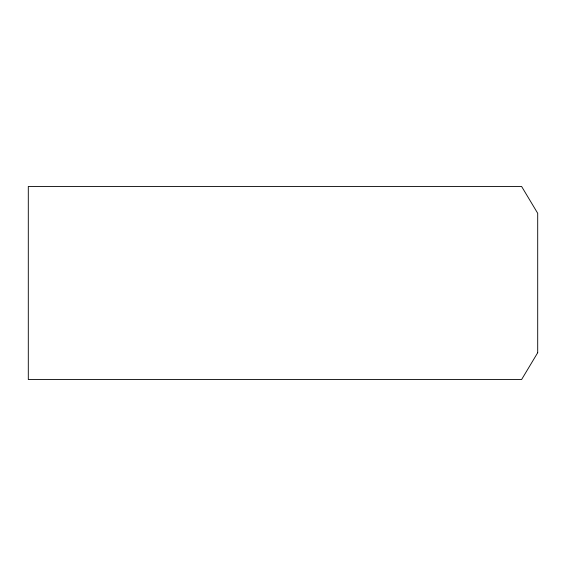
<?xml version="1.0" encoding="UTF-8"?>
<svg xmlns="http://www.w3.org/2000/svg" width="566" height="566" viewBox="0 0 566 566"><rect width="100%" height="100%" fill="white"/><g stroke="black" fill="none" stroke-linecap="round" stroke-linejoin="round"><path stroke-width="0.85" d="M537.7 352.71L521.611 379.524L28.3 379.524L28.3 186.476L521.611 186.476L537.7 213.29L537.7 352.71"/></g></svg>
